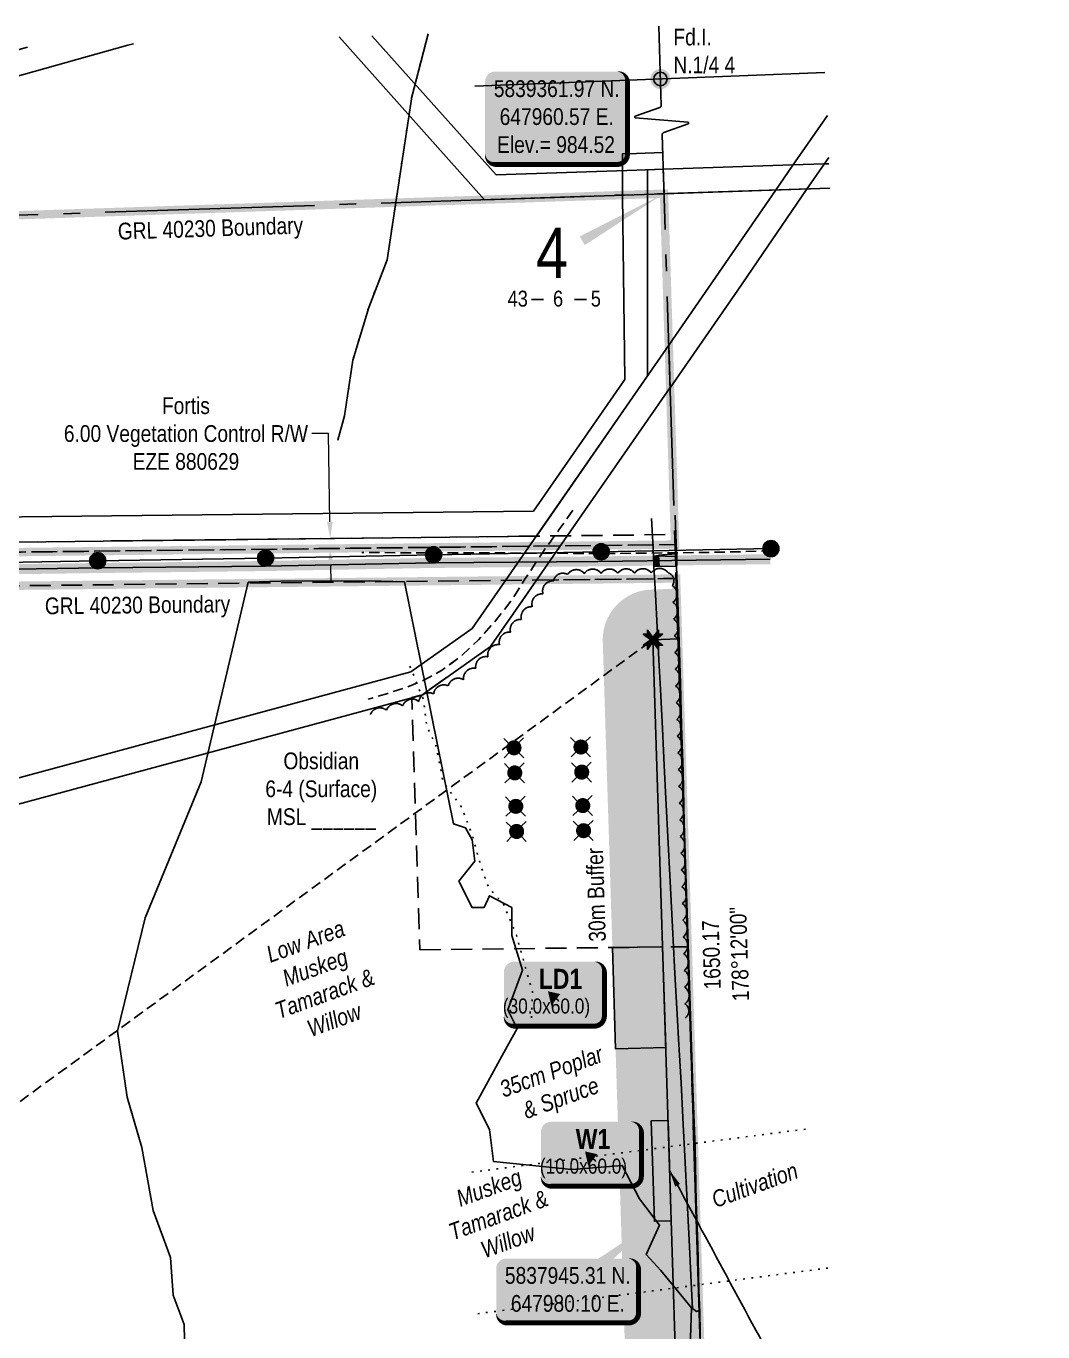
# Model space of a CAD drawing. Extents: x 646539 to 650487, y 5835910 to 5840542.
# Drawn here: x 647605 to 648212, y 5837879 to 5838659 of the extents above; entities that cross this region are included whole.
import ezdxf
from ezdxf.enums import TextEntityAlignment as Align

# ---------------------------------------------------------------- set-up
doc = ezdxf.new("R2010")
doc.units = 0
doc.header["$LTSCALE"] = 5
doc.header["$PDSIZE"] = 0.5
for name, pattern in [('0', [1, 1, 0]), ('CENTERLINEX3', [5, 2.5, -1, 0.5, -1]), ('foc-ACCESSROAD', [3.75, 2.5, -1.25]), ('foc-FLOWLINE', [3.75, 2.5, -1.25]), ('foc-QUARTERLINE', [33, 25, -3, 2, -3]), ('foc-TIELINE', [1.875, 1.25, -0.625]), ('foc-TOPO', [1, 0.2, -0.8]), ('foc-WHEELTRACKS', [2, 0.4, -1.6]), ('UG_PIPE', [1.875, 1.25, -0.625])]:
    doc.linetypes.add(name, pattern=pattern)
doc.layers.get('Defpoints').update_dxf_attribs({"color": 9})
for name, color, linetype in [('10', 1, 'Continuous'), ('9', 3, 'Continuous'), ('AS-FENCE', 48, 'foc-FENCE'), ('AS-PIPE-UG', 44, 'UG_PIPE'), ('AS-POWER', 104, 'foc-POWER'), ('AS-POWER-EXISTING-PP', 72, 'Continuous'), ('AS-ROADS', 254, 'Continuous'), ('C-AR', 13, 'foc-ACCESSROAD'), ('C-RW', 13, 'Continuous'), ('C-WS', 13, 'foc-ACCESSROAD'), ('C-WS-S', 8, 'Continuous'), ('DETAIL-T', 7, 'Continuous'), ('F-EZE', 190, 'foc-FLOWLINE'), ('F-RW', 190, 'Continuous'), ('L-BD', 7, 'Continuous'), ('L-MON', 1, 'Continuous'), ('L-QSEC', 8, 'foc-QUARTERLINE'), ('L-SEC', 7, 'Continuous'), ('L-SECLBL', 7, 'Continuous'), ('L-TIE', 7, 'foc-TIELINE'), ('P-BUFFER-H 30m', 51, 'Continuous'), ('P-BUFFER-T', 40, 'Continuous'), ('P-IOP1', 10, 'Continuous'), ('P-IOP1-H', 21, 'Continuous'), ('P-LTO', 14, 'Continuous'), ('P-PROPOSED', 10, 'Continuous'), ('P-PROPOSED-H', 21, 'Continuous'), ('P-TEMP-BLOCKS', 250, 'Continuous'), ('P-TEMP-H', 41, 'Continuous'), ('P-TEMP_LOG DECK', 46, 'Continuous'), ('P-TEMP_WORKSPACE', 46, 'Continuous'), ('T-BUSH', 110, '0'), ('T-BUSH-T', 110, 'Continuous'), ('T-CREEK', 160, 'Continuous'), ('T-GENERAL', 48, 'foc-TOPO'), ('T-SLOPE', 48, 'Continuous'), ('T-VEGETATION CHANGE', 104, 'foc-TOPO'), ('T-WATER-P3', 160, 'foc-WHEELTRACKS'), ('WETLAND', 143, 'Continuous')]:
    doc.layers.add(name, color=color, linetype=linetype)
for name, color, linetype, lineweight in [('AS-GENERAL', 48, 'Continuous', 18), ('C-AR-T', 13, 'Continuous', 9), ('C-WS-T', 13, 'Continuous', 9), ('F-EZE-T', 190, 'Continuous', 9), ('F-RW-T', 190, 'Continuous', 9), ('T-TEXT', 48, 'Continuous', 18), ('T-TIE-T', 201, 'Continuous', 18)]:
    doc.layers.add(name, color=color, linetype=linetype, lineweight=lineweight)
doc.layers.add('AS-TRAPPER BOUNDARY', color=7, linetype='CENTERLINEX3', true_color=0xb85c00, transparency=0.6)
doc.layers.add('AS-TRAPPER-T', color=7, linetype='Continuous', true_color=0xc26100)
doc.styles.add('80', font='ARIALN.TTF', dxfattribs={"height": 10})
doc.styles.add('80CG', font='ARIALN.TTF', dxfattribs={"height": 10})
doc.styles.add('80L', font='ARIALN.TTF', dxfattribs={"height": 10})
doc.styles.add('80LS', font='ARIALNI.TTF', dxfattribs={"height": 10})
doc.styles.add('BOLD', font='ARIALNB.TTF')
doc.styles.add('foc-LtypeFont', font='ARIALN.TTF', dxfattribs={"height": 7.349999999999999})
doc.styles.add('SIMPLEX', font='ARIALN.TTF')
doc.linetypes.add('foc-FENCE', pattern='A,10,-1,["X",foc-LtypeFont,S=0.2,R=0,X=-0.625,Y=-0.75],-1.239999999999999', length=12.24)
doc.linetypes.add('foc-POWER', pattern='A,6,-1,["P",foc-LtypeFont,S=0.2,R=0,X=-0.625,Y=-0.75],-1.239999999999999,4', length=12.24)
doc.linetypes.add('foc-TOPO-flowdirection-NOLINE', pattern='A,0,[">",foc-LtypeFont,S=0.3,R=0,X=0,Y=-0.945],-20,[">",foc-LtypeFont,S=0.3,R=0,X=0,Y=-0.945],0', length=20)
doc.dimstyles.new('Compass 5 000', dxfattribs={"dimscale": 5, "dimtxt": 9, "dimasz": 2, "dimexe": 0.2, "dimexo": 0.0625, "dimgap": 0.5, "dimtad": 0, "dimtih": 1, "dimtoh": 1, "dimzin": 0, "dimdsep": 46, "dimtxsty": '80CG', "dimcen": 0.1, "dimse1": 1, "dimse2": 1, "dimclrd": 256, "dimclrt": 256, "dimaunit": 1, "dimadec": 4, "dimazin": 0, "dimtfac": 0.06, "dimtofl": 0, "dimtmove": 0, "dimatfit": 1, "dimfxl": 0.2, "dimtolj": 1, "dimtzin": 0, "dimlwd": -1, "dimarcsym": 0})

# ---------------------------------------------------------------- blocks, each defined once
blk = doc.blocks.new('L-SECLBL')
at = {"layer": '9', "color": 7}
for p, q in [((-5.082139060913505, -27.83004804289613), (-12.28857354467345, -27.83004804289613)), ((20.70431141927111, -27.83004804289613), (13.49787693551116, -27.83004804289613))]:
    blk.add_line(p, q, dxfattribs=at)
at = {"layer": '10', "color": 2, "style": 'SIMPLEX'}
blk.add_attdef('SEC', text='', height=30, dxfattribs=at).set_placement((0, 0), align=Align.MIDDLE)
at = {"layer": '10', "color": 5, "style": '80L'}
blk.add_attdef('TWP', text='', height=9.5, dxfattribs=at).set_placement((-14.43410290347765, -27.36845155570791), align=Align.MIDDLE_RIGHT)
blk.add_attdef('RGE', text='', height=9.5, dxfattribs=at).set_placement((3.622123863462547, -27.36845155570791), align=Align.MIDDLE_CENTER)
blk.add_attdef('MER', text='', height=9.5, dxfattribs=at).set_placement((23.16775162027989, -27.36845155570791), align=Align.MIDDLE_LEFT)
blk = doc.blocks.new('linebrk')
blk.add_lwpolyline([(3.410605131648481e-13, 0.001747000339150873, -0.3461515954564218), (-0.0001911021230114329, 0.001504037296513161), (-0.003139695184387392, 0.0005543102232081765, 0.7725747715561697), (-0.003122968352244015, 0.0003615124041971285), (0.003122968352244015, -0.0003615124041971285, -0.7725747715561505), (0.00313969518435897, -0.0005543102232081765), (0.0001911021230114329, -0.001504037296513161, 0.3461515954564229), (-3.694822225952521e-13, -0.001747000339150873)], format="xyb")
blk = doc.blocks.new('*D40')
at = {"layer": 'C-AR-T', "transparency": 16777216}
for p, q in [((647502.6237254734, 5838354.05077428), (647502.4659890205, 5838364.049530163)), ((647503.2566402219, 5838313.930941814), (647503.6271724175, 5838290.443276772)), ((647503.6271724175, 5838290.443276772), (647513.6271724176, 5838290.443276772))]:
    blk.add_line(p, q, dxfattribs=at)
for points in [[(647504.2901847872, 5838354.077063689), (647500.9572661596, 5838354.024484871), (647502.7814619263, 5838344.052018397)], [(647504.9230995358, 5838313.957231223), (647501.5901809081, 5838313.904652405), (647503.0989037689, 5838323.929697697)]]:
    blk.add_solid(points, dxfattribs=at)
at = {"layer": 'Defpoints', "color": 0, "transparency": 16777216}
for p in [(647693.3751189918, 5838347.05874921), (647503.0989037689, 5838323.929697697), (647693.6925608346, 5838326.936428511)]:
    blk.add_point(p, dxfattribs=at)
at = {"layer": 'C-AR-T', "transparency": 16777216, "insert": (647541.3625066596, 5838290.443276773), "char_height": 10, "attachment_point": 5, "style": '80CG'}
blk.add_mtext('\\A1;Obsidian\\P20.12 A/R\\PLOC 777', dxfattribs=at)
blk = doc.blocks.new('*D46')
at = {"layer": 'Defpoints', "color": 0, "transparency": 16777216}
for p in [(647741.8274542869, 5838352.386067332), (647786.3717184125, 5838353.089213759), (647741.9222048869, 5838346.38362517)]:
    blk.add_point(p, dxfattribs=at)
at = {"layer": 'F-EZE-T', "transparency": 16777216}
for p, q in [((647785.383463072, 5838415.695102472), (647775.3834630719, 5838415.695102471)), ((647786.2138846593, 5838363.087968106), (647785.383463072, 5838415.695102472)), ((647786.6243027657, 5838337.088017249), (647786.7821365189, 5838327.089262902))]:
    blk.add_line(p, q, dxfattribs=at)
for points in [[(647787.8803437173, 5838363.114273732), (647784.5474256014, 5838363.06166248), (647786.3717184125, 5838353.089213759)], [(647788.2907618236, 5838337.114322875), (647784.9578437078, 5838337.061711623), (647786.4664690126, 5838347.086771597)]]:
    blk.add_solid(points, dxfattribs=at)
at = {"layer": 'F-EZE-T', "transparency": 16777216, "insert": (647700.2265735766, 5838415.695102471), "char_height": 10, "attachment_point": 5, "style": '80CG'}
blk.add_mtext('\\A1;Fortis\\P6.00 Vegetation Control R/W\\PEZE 880629', dxfattribs=at)
blk = doc.blocks.new('*D50')
at = {"layer": 'Defpoints', "color": 0, "transparency": 16777216}
for p in [(647834.1175153933, 5838369.83047723), (647570.591946664, 5838365.625569531), (647834.3566753207, 5838354.842096905)]:
    blk.add_point(p, dxfattribs=at)
at = {"layer": 'F-RW-T', "transparency": 16777216}
for p, q in [((647569.6105016721, 5838427.133661531), (647559.6105016721, 5838427.133661532)), ((647570.4324034165, 5838375.624296747), (647569.6105016721, 5838427.133661531)), ((647570.9906498389, 5838340.638461989), (647571.1501930866, 5838330.639734773))]:
    blk.add_line(p, q, dxfattribs=at)
for points in [[(647572.0988579525, 5838375.650887288), (647568.7659488805, 5838375.597706205), (647570.591946664, 5838365.625569531)], [(647572.657104375, 5838340.66505253), (647569.3241953029, 5838340.611871447), (647570.8311065913, 5838350.637189206)]]:
    blk.add_solid(points, dxfattribs=at)
at = {"layer": 'F-RW-T', "transparency": 16777216, "insert": (647520.5245535142, 5838427.133661532), "char_height": 10, "attachment_point": 5, "style": '80CG'}
blk.add_mtext('\\A1;Kiwetinohk\\P15.00 P/L R/W\\PPLA 210349', dxfattribs=at)
blk = doc.blocks.new('POWERPOLE')
h = blk.add_hatch(color=255)
edge = h.paths.add_edge_path()
edge.add_arc((0, 0), 0.9600000000000002, 0, 360)
at = {"linetype": 'Continuous'}
for p, q in [((0.678822509938982, -0.678822509938982), (-0.678822509938982, 0.678822509938982)), ((-0.678822509938982, -0.678822509938982), (0.678822509938982, 0.678822509938982))]:
    blk.add_line(p, q, dxfattribs=at)
blk.add_circle((0, 0), 0.9600000000000002, dxfattribs=at)
blk = doc.blocks.new('WC2')
at = {"layer": 'L-MON'}
h = blk.add_hatch(color=255, dxfattribs=at)
h.dxf.hatch_style = 1
edge = h.paths.add_edge_path()
edge.add_arc((6.938893903907228e-17, -3.469446951953614e-14), 0.8999999999999999, 0, 360)
at = {"layer": 'L-MON', "color": 14, "flags": 128}
for points in [[(-0.6221317521915455, 0.5029434191984639), (-1.231742929986922, 1.12040031384455)], [(0.5200624085104745, 0.6078939802747209), (1.126191209577769, 1.206321004927269)], [(-1.178786742863963, -1.184577638598092), (-0.55880982246875, -0.572478455762733)], [(1.15915571353878, -1.184577638598092), (0.5567817565693918, -0.5744511080601574)]]:
    blk.add_lwpolyline(points, dxfattribs=at)
at = {"layer": 'L-MON', "color": 14}
for radius in [0.8, 0.3730220647719884]:
    blk.add_circle((6.938893903907228e-17, -3.469446951953614e-14), radius, dxfattribs=at)
blk = doc.blocks.new('*U60')
at = {"true_color": 0xff8aff}
h = blk.add_hatch(color=211, dxfattribs=at)
edge = h.paths.add_edge_path()
edge.add_line((-23.99999999999998, -20), (23.99999999999998, -20))
edge.add_arc((23.99999999999998, -14), 6, 270, 360)
edge.add_line((29.99999999999998, -14), (29.99999999999998, 12.5))
edge.add_arc((23.99999999999998, 12.5), 6, 0, 90)
edge.add_line((23.99999999999998, 18.5), (-23.99999999999998, 18.5))
edge.add_arc((-23.99999999999998, 12.5), 6, 90, 180)
edge.add_line((-29.99999999999998, 12.5), (-29.99999999999998, -14))
edge.add_arc((-23.99999999999998, -14), 6, 180, 270)
at = {"color": 250, "flags": 128}
blk.add_lwpolyline([(-23.99999999999998, -20, 3, 3, 0), (23.99999999999998, -20, 3, 3, 0.414213562373095), (29.99999999999998, -14, 3, 3, 0), (29.99999999999998, 12.5, 3, 0, 0.414213562373095), (23.99999999999998, 18.5, 0, 0, 0), (-23.99999999999998, 18.5, 0, 0, 0.414213562373095), (-29.99999999999998, 12.5, 0, 0, 0), (-29.99999999999998, -14, 0, 3, 0.414213562373095)], format="xyseb", close=True, dxfattribs=at)
at = {"flags": 128}
blk.add_lwpolyline([(-1.740004640880779, -7.703126702340597, 0, 7.499999999999999, 0), (-3.398394867633905e-15, 0, 0, 0, 0)], format="xyseb", dxfattribs=at)
at = {"color": 250}
for tag, p, height, style in [('TEMP_AREA_W1_001', (-9.212824010914055, 2.244292974654144), 12, 'BOLD'), ('ENTER_TEXT_001', (-30.65893587994544, -12.47010782646594), 9, '80')]:
    blk.add_attdef(tag, p, '', height=height, dxfattribs=dict(at, style=style))
blk = doc.blocks.new('fdia')
at = {"color": 255, "const_width": 1}
blk.add_lwpolyline([(-0.5, 0, 1), (0.5, 0, 1)], format="xyb", close=True, dxfattribs=at)
blk = doc.blocks.new('Fdiaa')
blk.add_blockref('fdia', (0, 0))
blk = doc.blocks.new('fdib')
at = {"color": 1, "const_width": 1.6}
blk.add_lwpolyline([(-0.3999999999996362, 0, 0.9999999999999998), (0.3999999999996362, 0, 1)], format="xyb", close=True, dxfattribs=at)
at = {"color": 1}
blk.add_circle((0, 0), 0.8, dxfattribs=at)
blk = doc.blocks.new('Fdibb')
blk.add_blockref('fdib', (0, 0))
blk = doc.blocks.new('fdicc')
for name in ['Fdibb', 'Fdiaa']:
    blk.add_blockref(name, (0, 0))
blk = doc.blocks.new('FDI')
blk.add_blockref('fdicc', (0, 0))
blk = doc.blocks.new('*U67')
h = blk.add_hatch(color=254)
edge = h.paths.add_edge_path()
edge.add_line((-36.49999999999998, -28.5), (36.49999999999998, -28.5))
edge.add_arc((36.49999999999999, -22.49999999999999), 6.000000000000007, 269.9999999999999, 359.9999999999999)
edge.add_line((42.49999999999999, -22.5), (42.49999999999999, 21))
edge.add_arc((36.49999999999999, 20.99999999999999), 6.000000000000007, 6.785183320455494e-14, 90.00000000000007)
edge.add_line((36.49999999999998, 27), (-36.49999999999998, 27))
edge.add_arc((-36.49999999999999, 20.99999999999999), 6.000000000000007, 89.99999999999993, 179.9999999999999)
edge.add_line((-42.49999999999999, 21), (-42.49999999999999, -22.5))
edge.add_arc((-36.49999999999999, -22.49999999999999), 6.000000000000007, 180, 270.0000000000001)
at = {"color": 1, "flags": 128}
blk.add_lwpolyline([(-36.49999999999998, -28.5, 3, 3, 0), (36.49999999999998, -28.5, 3, 3, 0.4142135623730951), (42.49999999999999, -22.5, 3, 3, 0), (42.49999999999999, 21, 3, 0, 0.4142135623730951), (36.49999999999998, 27, 0, 0, 0), (-36.49999999999998, 27, 0, 0, 0.4142135623730951), (-42.49999999999999, 21, 0, 0, 0), (-42.49999999999999, -22.5, 0, 3, 0.4142135623730951)], format="xyseb", close=True, dxfattribs=at)
blk.add_lwpolyline([(-2.688636041192979, -15.28227314747001, 0, 9.999999999999998, 0), (0, 0, 4.999999999999999, 4.999999999999999, 0)], format="xyseb", dxfattribs=at)
at = {"color": 1, "style": '80'}
blk.add_attdef('ENTER_TEXT_001', (-35.98567530695772, -4.996589358799454), '', height=10, dxfattribs=at)
blk = doc.blocks.new('TEMP')
h = blk.add_hatch(color=255)
h.dxf.hatch_style = 1
h.paths.add_polyline_path([(-5.274161e-10, 0.2514284397220763), (-0.6656854269836912, 1.152061669657268), (-0.6656854269836914, 0.6656854303339061), (-1.152061663105632, 0.6656854303339061), (-0.2514284404497629, 5.273253e-10), (-1.152061661774314, -0.665685419564579), (-0.6656854224511335, -0.6656854195645793), (-0.6656854224511335, -1.152061655686338), (-5.273251e-10, -0.2514284436956587), (0.6656854183820542, -1.152061663420681), (0.6656854183820542, -0.6656854208922597), (1.152061656810019, -0.6656854053035205), (0.2514284429676993, 5.273253e-10), (1.152061671303363, 0.6656854258011663), (0.6656854287749412, 0.6656854258011663), (0.6656854131859291, 1.15206166422904)])
h.paths.add_polyline_path([(0.5656854229146121, 0.8485281473411305), (0.5656854319800914, 0.5656854258011663), (0.8485281444547581, 0.5656854258011663), (0.0831890339399251, 0), (0.8485281399220186, -0.5656854150320215), (0.5656854183820542, -0.5656854240973189), (0.5656854183820542, -0.8485281365719859), (0, -0.08318903609469999), (-0.5656854224511337, -0.8485281320390644), (-0.5656854224511337, -0.5656854195645792), (-0.8485281349258001, -0.5656854195645794), (-0.0831890328488955, 0), (-0.8485281394583584, 0.5656854303339058), (-0.5656854269836913, 0.5656854303339061), (-0.5656854269836913, 0.8485281428085727), (0, 0.0831890306941206)], flags=16)
h = blk.add_hatch(color=1)
h.dxf.hatch_style = 1
h.paths.add_polyline_path([(0, 0.0831890306941205), (-0.5656854269836911, 0.8485281428085727), (-0.5656854269836912, 0.5656854303339061), (-0.8485281394583578, 0.5656854303339061), (-0.0831890328488953, -1e-16), (-0.8485281349258001, -0.5656854195645793), (-0.5656854224511337, -0.5656854195645793), (-0.5656854224511337, -0.848528132039064), (0, -0.08318903609469999), (0.5656854183820542, -0.8485281365719856), (0.5656854183820542, -0.5656854240973191), (0.8485281399220184, -0.5656854150320213), (0.0831890339399251, -1e-16), (0.8485281444547581, 0.5656854258011663), (0.5656854319800914, 0.5656854258011663), (0.5656854229146121, 0.8485281473411308)])
at = {"color": 1}
for p, q in [((-0.0831890328488953, 0), (0.0831890339399252, 0)), ((0, 0.0831890306941205), (0, -0.08318903609469999))]:
    blk.add_line(p, q, dxfattribs=at)
at = {"color": 255, "flags": 128}
blk.add_lwpolyline([(-0.251428440449763, 5.27325e-10), (-1.152061663105632, 0.6656854303339061), (-0.6656854269836914, 0.6656854303339061), (-0.6656854269836914, 1.152061669657268), (-5.274159999999999e-10, 0.2514284397220763), (0.6656854131859291, 1.15206166422904), (0.6656854287749412, 0.6656854258011663), (1.152061671303363, 0.6656854258011663), (0.2514284429676991, 5.27325e-10), (1.152061656810019, -0.6656854053035204), (0.6656854183820542, -0.6656854208922596), (0.6656854183820542, -1.152061663420681), (-5.27325e-10, -0.2514284436956586), (-0.6656854224511335, -1.152061655686338), (-0.6656854224511335, -0.6656854195645793), (-1.152061661774314, -0.6656854195645793)], close=True, dxfattribs=at)
at = {"color": 1, "flags": 128}
blk.add_lwpolyline([(-0.0831890328488953, 0), (-0.8485281394583578, 0.5656854303339061), (-0.5656854269836913, 0.5656854303339061), (-0.5656854269836913, 0.8485281428085727), (0, 0.0831890306941205), (0.5656854229146121, 0.8485281473411305), (0.5656854319800914, 0.5656854258011663), (0.8485281444547581, 0.5656854258011663), (0.0831890339399252, 0), (0.8485281399220184, -0.5656854150320214), (0.5656854183820542, -0.5656854240973189), (0.5656854183820542, -0.8485281365719856), (0, -0.08318903609469999), (-0.5656854224511335, -0.848528132039064), (-0.5656854224511335, -0.5656854195645792), (-0.8485281349258001, -0.5656854195645792)], close=True, dxfattribs=at)
blk = doc.blocks.new('*U81')
h = blk.add_hatch(color=254)
edge = h.paths.add_edge_path()
edge.add_line((-36.49999999999998, -20), (36.49999999999998, -20))
edge.add_arc((36.49999999999999, -13.99999999999999), 6.000000000000007, 269.9999999999999, 359.9999999999999)
edge.add_line((42.49999999999999, -14), (42.49999999999999, 12.5))
edge.add_arc((36.49999999999999, 12.49999999999999), 6.000000000000007, 6.785183320455494e-14, 90.00000000000007)
edge.add_line((36.49999999999998, 18.5), (-36.49999999999998, 18.5))
edge.add_arc((-36.49999999999999, 12.49999999999999), 6.000000000000007, 89.99999999999993, 179.9999999999999)
edge.add_line((-42.49999999999999, 12.5), (-42.49999999999999, -14))
edge.add_arc((-36.49999999999999, -13.99999999999999), 6.000000000000007, 180, 270.0000000000001)
at = {"color": 1, "flags": 128}
blk.add_lwpolyline([(52.02623122204147, 40.75784607477344, 0, 9.999999999999998, 0), (0, 0, 4.999999999999999, 4.999999999999999, 0)], format="xyseb", dxfattribs=at)
blk.add_lwpolyline([(-36.49999999999998, -20, 3, 3, 0), (36.49999999999998, -20, 3, 3, 0.4142135623730951), (42.49999999999999, -14, 3, 3, 0), (42.49999999999999, 12.5, 3, 0, 0.4142135623730951), (36.49999999999998, 18.5, 0, 0, 0), (-36.49999999999998, 18.5, 0, 0, 0.4142135623730951), (-42.49999999999999, 12.5, 0, 0, 0), (-42.49999999999999, -14, 0, 3, 0.4142135623730951)], format="xyseb", close=True, dxfattribs=at)
at = {"color": 1, "style": '80'}
blk.add_attdef('ENTER_TEXT_001', (-35.98567530695772, -4.996589358799454), '', height=10, dxfattribs=at)

msp = doc.modelspace()

# ---------------------------------------------------------------- hatches: boundary and pattern name
at = {"layer": 'AS-GENERAL'}
h = msp.add_hatch(color=256, dxfattribs=at)
h.dxf.hatch_style = 1
h.paths.add_polyline_path([(647979.728, 5838336.555000043), (647979.4629999994, 5838342.819), (647982.454, 5838343.144), (647982.9249999995, 5838336.346999995)])
at = {"layer": 'P-BUFFER-H 30m'}
h = msp.add_hatch(color=256, dxfattribs=at)
h.dxf.hatch_style = 1
h.paths.add_polyline_path([(647979.1813263355, 5838292.61692645), (647994.159734776, 5838293.087705343), (647993.2178338196, 5838323.064244145), (647978.2391489558, 5838322.593456551, 0.4142135623743152), (647949.2047962345, 5838291.674749069), (647967.4344391283, 5837711.676280046, 0.08455039945871483), (647969.4364436133, 5837701.806150924, 0.08672777184125223), (647967.8913476551, 5837691.595743593), (647971.22846669, 5837545.490103071, 0.1806815278016447), (647979.0208647811, 5837525.999844728), (647999.9155971411, 5837503.017182249), (648004.4988500194, 5837330.630111968, 0.03759970846542135), (648004.9563478911, 5837326.149112432), (648078.0264058147, 5836917.428905684, 0.0936639181985684), (648081.9887415712, 5836907.018784568), (648122.234290669, 5836841.446477498), (648125.1239015821, 5836740.62586571), (648107.5029930735, 5836687.460931317, 0.0873958333035842), (648105.9923884198, 5836677.166174138), (648107.1932129383, 5836635.268539379, 0.4141138828344514), (648138.0212584669, 5836606.148452455), (648182.9505678501, 5836607.420863922, 0.4142135624248742), (648212.0808578605, 5836638.249200162), (648211.6563463054, 5836653.238856706, 0.3762990213265073), (648184.7561285445, 5836682.222688419), (648198.7878652827, 5836724.558551108, 0.08739583332104377), (648200.2984699352, 5836734.853308271), (648196.837730555, 5836855.601004896, 0.1312004961198263), (648192.419613163, 5836870.429996863), (648150.4283195508, 5836938.846655617), (648079.3566724523, 5837336.159330949), (648076.8541555234, 5837430.284960294), (648170.3987014159, 5837432.852000759, 0.4142135623835159), (648199.556038613, 5837463.654757096), (648199.1446838257, 5837478.644780478, 0.4142135623612149), (648168.3419274895, 5837507.802117673), (648074.8614109855, 5837505.236834297), (648074.4233493314, 5837521.713377729, 0.1797150719087653), (648066.6337255898, 5837541.091375604), (648045.8035095601, 5837564.003074854), (648042.8473550081, 5837693.429340377, 0.08679475215225287), (648040.834816203, 5837703.565993835, 0.08908655713234324), (648042.3749758154, 5837714.056687045), (648012.3989331751, 5837713.099126155), (647997.4109692293, 5837712.61845741)])
h.paths.add_polyline_path([(647997.8748624414, 5837692.280503539), (648012.8638419824, 5837692.744503352), (648016.0758229974, 5837552.117651659), (648044.4426106707, 5837520.916280219), (648045.678451094, 5837474.433374825), (648169.1646370619, 5837477.822070907), (648169.5759918451, 5837462.832047541), (648046.0770000032, 5837459.443000041), (648049.436, 5837333.103), (648121.9033765389, 5836927.987761765), (648166.8587081305, 5836854.741778705), (648170.3194475117, 5836733.994082063), (648151.0365928198, 5836675.814805815), (648151.7322796668, 5836651.541789246), (648181.6770331899, 5836652.389833596), (648182.1015447449, 5836637.400177037), (648137.1722353618, 5836636.127765571), (648135.9714108433, 5836678.02540033), (648155.2542655352, 5836736.20467663), (648151.9839023085, 5836850.310011636), (648107.5496466041, 5836922.707002727), (648034.4795886802, 5837331.427209478), (648029.6002728269, 5837514.949914201), (648001.2119797159, 5837546.174940111)], flags=16)
at = {"layer": 'P-IOP1-H'}
h = msp.add_hatch(color=256, dxfattribs=at)
h.dxf.hatch_style = 1
h.paths.add_polyline_path([(647979.1813263355, 5838292.61692645), (647994.1695913885, 5838293.088015141), (648012.3989331751, 5837713.099126155), (647997.4109692293, 5837712.61845741)])
at = {"layer": 'P-PROPOSED-H'}
h = msp.add_hatch(color=256, dxfattribs=at)
h.dxf.hatch_style = 1
h.paths.add_polyline_path([(647979.1813263355, 5838292.61692645), (647994.1695913885, 5838293.088015141), (648012.3989331751, 5837713.099126155), (647997.4109692293, 5837712.61845741)])
at = {"layer": 'P-TEMP-H'}
h = msp.add_hatch(color=256, dxfattribs=at)
h.dxf.hatch_style = 1
h.paths.add_polyline_path([(647986.8326556508, 5838049.180490802), (647984.9483008872, 5838109.133551042), (647954.9528527866, 5838108.793273157), (647956.8561255498, 5838048.238313458)])
h = msp.add_hatch(color=256, dxfattribs=at)
h.dxf.hatch_style = 1
h.paths.add_polyline_path([(647990.0876520682, 5837945.618783667), (647980.0954753679, 5837945.304724539), (647978.2111206045, 5838005.257784741), (647988.2032973048, 5838005.571843889)])
h.paths.add_polyline_path([(647995.5266144659, 5837772.571517613), (647985.5344377656, 5837772.257458485), (647987.418993265, 5837712.298011619), (647997.4109692293, 5837712.61845741)])

# ---------------------------------------------------------------- linework, layer by layer
at = {"layer": 'AS-FENCE', "flags": 128}
for points in [[(647978.2760000001, 5838364.993000047), (647978.833, 5838354.48), (647979.4589999994, 5838342.821000043)], [(647978.279, 5838364.992), (647978.837, 5838354.479), (647979.463, 5838342.82)], [(648001.7690000007, 5838061.765000047), (648000.6230000054, 5838098.210999995), (647999.6089999995, 5838129.542000006), (647998.6990000054, 5838158.608), (647997.8159999994, 5838183.211999996), (647997.16, 5838213.647000001), (647996.276, 5838241.289), (647995.5529999994, 5838266.464000001), (647994.3270000054, 5838309.657000005), (647993.3080000001, 5838336.392000043), (647993.3620000053, 5838337.244000006), (647993.3650000035, 5838337.250999996), (647993.381, 5838342.308), (647993.3850000054, 5838342.310000042), (647992.961000006, 5838349.909), (647992.395, 5838367.107)], [(648001.773, 5838061.764), (648000.627, 5838098.21), (647999.613, 5838129.54), (647998.703, 5838158.607), (647997.8200000051, 5838183.21), (647997.163, 5838213.646000041), (647996.28, 5838241.288), (647995.556, 5838266.463000041), (647994.331, 5838309.656), (647993.312, 5838336.391), (647993.3650000035, 5838337.243000041), (647993.389, 5838342.309), (647992.965, 5838349.908), (647992.399, 5838367.106)], [(647982.4509999994, 5838343.159000001), (647992.9969999994, 5838343.933999996)], [(647982.455, 5838343.157), (647993.001, 5838343.933)], [(647993.368, 5838337.250000041), (647993.3850000051, 5838342.307000041), (647979.466, 5838342.818), (647979.731, 5838336.554), (647982.9370000052, 5838336.346)], [(647979.704, 5838336.528000041), (647980.685, 5838319.617000041), (647981.734, 5838300.116), (647982.7220000051, 5838280.743), (647983.66, 5838262.961), (647984.814, 5838239.537000041), (647985.941, 5838217.487), (647986.903, 5838197.720000033), (647988.243, 5838171.064), (647989.489, 5838148.224), (647990.693, 5838124.957), (647992.236, 5838093.285000041), (647993.855, 5838065.344000041), (647994.4100000052, 5838054.171000041), (647996.016, 5838028.076000041), (647997.289, 5838003.188), (647998.285, 5837984.175), (647999.5980000051, 5837957.041000041), (648000.73, 5837934.176), (648002.046, 5837908.948), (648002.818, 5837893.228000041), (648005.165, 5837891.477), (648007.0110000052, 5837892)], [(647993.0199999994, 5838336.485), (647982.933, 5838336.346999995)], [(647993.0240000051, 5838336.484000041), (647982.9370000052, 5838336.346)], [(648012.253, 5837719.544), (648012.67, 5837713.975000041), (648012.093, 5837731.136), (648011.314, 5837753.442), (648009.801, 5837789.058), (648009.268, 5837814.074), (648008.017, 5837845.268), (648007.15, 5837890.735000041), (648006.5760000038, 5837904.165), (648005.905, 5837931.263), (648004.96, 5837956.837), (648004.37, 5837989.064), (648002.967, 5838024.396), (648001.7600000051, 5838061.757)]]:
    msp.add_lwpolyline(points, dxfattribs=at)
at = {"layer": 'AS-GENERAL', "flags": 128}
msp.add_lwpolyline([(647979.728, 5838336.555000043), (647979.4629999994, 5838342.819), (647982.454, 5838343.144), (647982.9249999995, 5838336.346999995)], close=True, dxfattribs=at)
at = {"layer": 'AS-GENERAL', "const_width": 0.9997110999999755, "flags": 128}
msp.add_lwpolyline([(647993.3650000035, 5838337.250999996), (647993.381, 5838342.308)], dxfattribs=at)
at = {"layer": 'AS-PIPE-UG', "flags": 128}
for points in [[(647931.2539999994, 5838369.931999995), (647923.031, 5838358.185), (647913.527, 5838345.168999995), (647902.7139999995, 5838328.734000006), (647894.7690000059, 5838316.225000042), (647885.1639999994, 5838303.932000048), (647875.071, 5838292.631), (647864.781, 5838282.935999995), (647852.8299999994, 5838274.286999995), (647845.6749999995, 5838270.175000047), (647839.7350000007, 5838267.318000043), (647831.779, 5838264.144000043), (647820.745, 5838260.596999995), (647808.9859999995, 5838257.066999995)], [(647931.258, 5838369.931000041), (647923.0350000052, 5838358.184), (647913.53, 5838345.168), (647902.718, 5838328.733000041), (647894.773, 5838316.224), (647885.168, 5838303.93), (647875.075, 5838292.630000041), (647864.7850000052, 5838282.934), (647852.833, 5838274.286), (647845.679, 5838270.174), (647839.739, 5838267.317), (647831.783, 5838264.143), (647820.749, 5838260.596000041), (647808.99, 5838257.065)], [(648050.2890000059, 5838345.651000047), (648011.972, 5838344.73), (647977.557000006, 5838344.369999995), (647947.293, 5838344.083), (647887.5189999994, 5838344.444), (647846.1370000053, 5838344.555999995), (647805.2809999994, 5838344.664999995)], [(648050.293, 5838345.649), (648011.9760000051, 5838344.729), (647977.56, 5838344.369), (647947.296, 5838344.082), (647887.523, 5838344.443), (647846.141, 5838344.555), (647805.2840000051, 5838344.664)]]:
    msp.add_lwpolyline(points, dxfattribs=at)
at = {"layer": 'AS-POWER', "flags": 128}
msp.add_lwpolyline([(647159.029, 5838331.462999996), (647171.1530000054, 5838331.708), (647250.2990000059, 5838332.134), (647355.711, 5838345.789999995), (647364.3360000054, 5838328.461000048), (647447.0969999994, 5838336.373999995), (647446.7809999994, 5838328.005999995), (647547.108, 5838337.979000008), (647647.5370000001, 5838339.815000006), (647747.7979999994, 5838341.358999996), (647848.14, 5838343.338), (647948.2639999994, 5838345.171000048), (648049.6250000007, 5838347.007000006)], dxfattribs=at)
at = {"layer": 'AS-ROADS', "const_width": 5.998266599999881, "flags": 128}
msp.add_lwpolyline([(648049.2349999994, 5838340.732), (647946.186, 5838339.409000043), (647847.4860000007, 5838338.490999996), (647747.448, 5838336.636), (647648.853, 5838335.462000043), (647547.287, 5838334.039999995), (647447.1949999995, 5838332.027000001), (647298.607, 5838324.299000042), (647251.0539999994, 5838323.203000047), (647148.6419999994, 5838323.301)], dxfattribs=at)
at = {"layer": 'AS-ROADS', "flags": 128}
msp.add_lwpolyline([(648049.239, 5838340.731), (647946.189, 5838339.407), (647847.489, 5838338.49), (647747.452, 5838336.635), (647648.857, 5838335.461), (647547.29, 5838334.039000032), (647447.199, 5838332.026000041), (647298.611, 5838324.298), (647251.058, 5838323.202), (647148.6450000051, 5838323.3)], dxfattribs=at)
at = {"layer": 'AS-TRAPPER BOUNDARY', "color": 52, "true_color": 0xbadd22, "const_width": 4.998555499999804, "flags": 128}
for points in [[(647989.450062043, 5838442.975744511), (647992.3890933943, 5838349.43938435), (647426.7956815417, 5838342.990694856), (647426.7339887955, 5838348.981539692), (647426.3980288133, 5838381.605863426), (647363.8620946251, 5838380.896546844), (647348.622810615, 5838380.715257773), (647297.9633302826, 5838380.131563711), (647298.40348754, 5838341.526813953), (647159.4567058027, 5838339.942593467), (647159.4567058308, 5838339.942593467), (647157.2779949075, 5838531.408107926), (647985.8043862993, 5838559.001468451), (647989.450062043, 5838442.975744511)], [(647299.3421874531, 5838260.747923302), (647427.6289999994, 5838262.068999995), (647427.0016561699, 5838322.988958606), (647993.0257290426, 5838329.178089191), (648012.3839999994, 5837713.090000028), (647166.8971778145, 5837686.072554767), (647159.6855729696, 5838319.829708315), (647298.6410301285, 5838321.414027646), (647298.7818271561, 5838309.065182005), (647299.3421874531, 5838260.747923302)]]:
    msp.add_lwpolyline(points, close=True, dxfattribs=at)
at = {"layer": 'C-AR', "flags": 128}
msp.add_lwpolyline([(647992.3890933943, 5838349.43938435), (647993.0257290426, 5838329.178089191), (647427.0016561699, 5838322.988958606), (647426.7956815417, 5838342.990694856), (647992.3890933943, 5838349.43938435)], close=True, dxfattribs=at)
at = {"layer": 'C-RW'}
for points in [[(647668.8590605456, 5838648.574673756), (647665.5083111522, 5838647.636873372), (647529.3736196671, 5838609.537083235), (647360.2398397381, 5838606.933455078), (647344.9295344466, 5838606.698252631), (647287.0496363887, 5838605.807770937), (647217.3595034973, 5838533.40907101), (647167.3608749992, 5838531.743909599), (647162.4548717702, 5838531.580519368), (647162.2900797093, 5838546.062475823), (647167.1822772232, 5838546.237364841), (647210.2259229248, 5838547.772647541), (647280.5801590031, 5838620.715157798), (647344.684943309, 5838621.702088181), (647359.9131787107, 5838621.936109069), (647527.1996778706, 5838624.511095587), (647605.6129061056, 5838646.456343009)], [(647811.287055588, 5838653.345076062), (647885.5926548006, 5838570.349634103), (647969.6461288729, 5838573.112383704), (647985.3447976317, 5838573.628141695), (647985.8043862993, 5838559.001468451), (647878.6212225815, 5838555.43182509), (647791.6974444469, 5838652.688952762)], [(648084.2968342459, 5838576.881418338), (648081.4466055405, 5838576.785610169), (648062.7726814715, 5838576.17129766), (647985.3447644941, 5838573.628140538), (647985.8043862993, 5838559.001468451), (648084.7519817555, 5838562.296833135)]]:
    msp.add_lwpolyline(points, dxfattribs=at)
at = {"layer": 'C-WS', "flags": 128}
msp.add_lwpolyline([(647839.9596578563, 5838107.460572792), (647999.934366652, 5838109.306730062), (647993.0257290426, 5838329.178089191), (647909.6463594618, 5838328.21586566), (647882.1250000062, 5838288.535999996), (647841.0520000004, 5838259.598000043), (647835.2287346284, 5838258.024921082)], close=True, dxfattribs=at)
at = {"layer": 'F-EZE', "flags": 128}
msp.add_lwpolyline([(647992.2006754832, 5838355.435892569), (647992.3890933943, 5838349.43938435), (647426.7956815417, 5838342.990694856), (647426.7339887955, 5838348.981539692), (647992.2006754832, 5838355.435892569)], close=True, dxfattribs=at)
at = {"layer": 'F-RW'}
for points in [[(648084.1802967225, 5838580.615705097), (648081.4517398309, 5838576.685749445), (648070.9653880387, 5838561.581687862), (648029.9365047085, 5838501.441698015), (647989.4466673904, 5838443.083781518), (647988.6477734831, 5838468.509038613), (648052.286332716, 5838560.964359549), (648062.7776851248, 5838576.075420714), (648083.3952480161, 5838605.771526756)], [(647475.9867435021, 5838364.546850991), (647907.7787939346, 5838369.469986249), (647962.3300000088, 5838448.11), (647961.000655078, 5838557.638844036), (647961.0080032228, 5838572.833442674), (647961.0114818893, 5838582.82902371), (647969.3477129012, 5838583.103193826), (647985.030880705, 5838583.618728074), (647985.3447644941, 5838573.628140538), (647975.9988595978, 5838573.321276942), (647975.992014032, 5838558.139701888), (647975.8976660925, 5838450.128818465), (647975.8976660925, 5838450.128818465), (647909.5568347393, 5838354.493617676), (647461.1675178212, 5838349.381246421)]]:
    msp.add_lwpolyline(points, dxfattribs=at)
msp.add_lwpolyline([(647274.0775832381, 5838106.532855912), (647208.9408083323, 5838088.74366698), (647172.703379889, 5838088.33032986), (647167.4982368898, 5838088.36867033), (647167.3287684647, 5838103.261586491), (647172.5362788902, 5838103.329272256), (647206.8409515364, 5838103.707201606), (647270.1637258038, 5838121.005559232), (647408.0276896891, 5838158.222303725), (647834.5280931605, 5838273.402239176), (647871.2618146252, 5838299.288522051), (647988.6477734831, 5838468.509038613), (647989.4410486559, 5838443.262600632), (647882.1250000059, 5838288.535999996), (647841.0520000001, 5838259.598000043), (647412.0139999994, 5838143.698999995), (647274.0775832381, 5838106.532855912)], close=True, dxfattribs=at)
at = {"layer": 'L-QSEC'}
for p, q in [((647984.1485140292, 5838611.700554453), (647982.6596366504, 5838659.084931879)), ((648012.3839999994, 5837713.090000028), (647984.6970144503, 5838594.244213309)), ((647157.2779949075, 5838531.408107926), (648084.7514720341, 5838562.296816157))]:
    msp.add_line(p, q, dxfattribs=at)
at = {"layer": 'L-SEC', "flags": 128}
msp.add_lwpolyline([(647872.7265911693, 5838623.294890495), (648081.7954050488, 5838631.466052928)], dxfattribs=at)
at = {"layer": 'L-SECLBL', "flags": 128}
msp.add_lwpolyline([(647986.0214467244, 5838559.194656165, 0, 5.998266599999792, 0), (647936.978568719, 5838530.891661948, 0, 0, 0)], format="xyseb", dxfattribs=at)
at = {"layer": 'L-TIE', "flags": 128}
msp.add_lwpolyline([(647146.789, 5837685.43), (647979.1813263355, 5838292.61692645)], dxfattribs=at)
at = {"layer": 'P-IOP1', "flags": 128}
msp.add_lwpolyline([(647979.1813263355, 5838292.61692645), (647994.1695913885, 5838293.088015141), (648012.3989331751, 5837713.099126155), (647997.4109692293, 5837712.61845741)], close=True, dxfattribs=at)
at = {"layer": 'P-LTO', "flags": 128}
msp.add_lwpolyline([(647979.1813263355, 5838292.61692645), (647994.1695913885, 5838293.088015141), (648012.3989331751, 5837713.099126155), (647997.4109692293, 5837712.61845741)], close=True, dxfattribs=at)
at = {"layer": 'P-PROPOSED', "flags": 128}
msp.add_lwpolyline([(647979.1813263355, 5838292.61692645), (647994.1695913885, 5838293.088015141), (648012.3989331751, 5837713.099126155), (647997.4109692293, 5837712.61845741)], close=True, dxfattribs=at)
at = {"layer": 'P-TEMP_LOG DECK', "flags": 128}
msp.add_lwpolyline([(647986.8326556508, 5838049.180490802), (647984.9483008872, 5838109.133551042), (647954.9528527866, 5838108.793273157), (647956.8561255498, 5838048.238313458)], close=True, dxfattribs=at)
at = {"layer": 'P-TEMP_WORKSPACE', "flags": 128}
msp.add_lwpolyline([(647990.0876520682, 5837945.618783667), (647980.0954753679, 5837945.304724539), (647978.2111206045, 5838005.257784741), (647988.2032973048, 5838005.571843889)], close=True, dxfattribs=at)
at = {"layer": 'T-BUSH', "flags": 128}
msp.add_lwpolyline([(647810.3956140934, 5838247.876498751, -0.52056705), (647820.0372849082, 5838250.518545775, -0.52056705), (647829.6835160012, 5838253.14383019, -0.52056705), (647839.3348213646, 5838255.750462693, -0.52056705), (647848.2073678159, 5838260.24746785, -0.52056705), (647856.9458923067, 5838265.061242772, -0.52056705), (647866.1075211132, 5838268.668199614, -0.52056705), (647873.3556474114, 5838275.553466067, -0.52056705), (647880.6037737128, 5838282.438732426, -0.52056705), (647887.5310605104, 5838289.631236995, -0.52056705), (647894.0886748785, 5838297.177091579, -0.52056705), (647900.6462892464, 5838304.722946212, -0.52056705), (647907.0987928433, 5838312.358115925, -0.52056705), (647913.4868513716, 5838320.048040326, -0.52056705), (647919.8749099056, 5838327.737964631, -0.52056705), (647928.2007683483, 5838331.588033673, -0.52056705), (647938.1815766277, 5838332.158730135, -0.52056705), (647948.1778121929, 5838332.232457301, -0.52056705), (647958.1748007967, 5838332.281926302, -0.52056705), (647968.1714659563, 5838332.365404982, -0.52056705), (647978.1675855923, 5838332.506190573, -0.52056705), (647988.1637052282, 5838332.646976118, -0.52056705), (647990.7510933421, 5838324.964015673, -0.52056705), (647991.1548085592, 5838314.975059602, -0.52056705), (647991.558523765, 5838304.986103583, -0.52056705), (647991.962238976, 5838294.997147608, -0.52056705), (647992.2270131717, 5838285.003566083, -0.52056705), (647992.4885428154, 5838275.009876505, -0.52056705), (647992.7500724603, 5838265.016187007, -0.52056705), (647993.0645835429, 5838255.024049858, -0.52056705), (647993.3886798227, 5838245.032193668, -0.52056705), (647993.7127761036, 5838235.040337532, -0.52056705), (647994.0368723895, 5838225.048481305, -0.52056705), (647994.3241198651, 5838215.055514751, -0.52056705), (647994.602238879, 5838205.062273176, -0.52056705), (647994.8803578888, 5838195.069031507, -0.52056705), (647995.1584769005, 5838185.075789924, -0.52056705), (647995.4631777589, 5838175.083352653, -0.52056705), (647995.7898175854, 5838165.091579262, -0.52056705), (647996.1164574168, 5838155.099805903, -0.52056705), (647996.443097248, 5838145.108032545, -0.52056705), (647996.7258953382, 5838135.115079852, -0.52056705), (647996.9368947018, 5838125.120195784, -0.52056705), (647997.1485651543, 5838115.125330492, -0.52056705), (647997.5375288605, 5838105.135789133, -0.52056705), (647997.8982598884, 5838095.145401496, -0.52056705), (647998.1083699667, 5838085.15049873, -0.52056705), (647998.3184800332, 5838075.155595924, -0.52056705), (647998.4945291638, 5838066.780966973, -0.52056705)], format="xyb", dxfattribs=at)
at = {"layer": 'T-CREEK', "linetype": 'foc-TOPO-flowdirection-NOLINE', "flags": 128}
msp.add_lwpolyline([(647790.8918900358, 5838411.805602327), (647794.9659384463, 5838426.27547332), (647799.9798680915, 5838459.636630861), (647809.3920761797, 5838491.044439131), (647820.4281651849, 5838519.54113436), (647835.0799105094, 5838616.950111937), (647845.0122343546, 5838654.47464803)], dxfattribs=at)
at = {"layer": 'T-GENERAL', "flags": 128}
for points in [[(647834.019, 5838276.813999996), (647842.108, 5838256.772000001), (647844.091, 5838240.813), (647849.5790000007, 5838229.508), (647850.9889999994, 5838222.539999995), (647853.772, 5838207.814000006), (647864.6369999994, 5838192.909999995), (647871.3540000007, 5838175.711999996), (647876.4100000054, 5838157.218999995), (647881.0439999994, 5838144.582), (647889.968, 5838134.678999995), (647897.6119999994, 5838116.187999995), (647902.848, 5838097.392000028), (647907.1760000007, 5838082.279999996), (647906.461, 5838059.985000006)], [(647834.023, 5838276.813), (647842.112, 5838256.771), (647844.095, 5838240.812), (647849.583, 5838229.507), (647850.992, 5838222.539), (647853.7760000051, 5838207.813000041), (647864.641, 5838192.908000041), (647871.357, 5838175.711000041), (647876.414, 5838157.218), (647881.048, 5838144.58), (647889.972, 5838134.677000041), (647897.6150000051, 5838116.187), (647902.851, 5838097.39), (647907.18, 5838082.279000041), (647906.465, 5838059.983)]]:
    msp.add_lwpolyline(points, dxfattribs=at)
at = {"layer": 'T-SLOPE', "flags": 128}
msp.add_lwpolyline([(647920.983, 5837717.431000041), (647934.361, 5837717.823000041), (647949.492, 5837718.678), (647966.3760000052, 5837718.944), (647982.218, 5837719.012), (647997.025, 5837720.026000041), (648012.257, 5837719.542000041), (648012.0960000051, 5837731.138), (648011.309, 5837753.448), (648009.796, 5837789.062000041), (648009.265, 5837814.084), (648008.017, 5837845.276), (648007.141, 5837890.733), (648006.568, 5837904.17), (648005.914, 5837931.261), (648004.9640000031, 5837956.841), (648004.369, 5837989.069), (648002.961, 5838024.389), (648001.764, 5838061.763), (648001.549, 5838066.93)], dxfattribs=at)
at = {"layer": 'T-VEGETATION CHANGE', "flags": 128}
for points in [[(647870.9374179766, 5837974.635142912), (648071.2312779042, 5838000.442071079)], [(647874.4982418504, 5837890.095263354), (648085.9195121606, 5837917.681974582)]]:
    msp.add_lwpolyline(points, dxfattribs=at)
at = {"layer": 'T-WATER-P3', "flags": 128}
msp.add_lwpolyline([(647790.8918900358, 5838411.805602327), (647794.9659384463, 5838426.27547332), (647799.9798680915, 5838459.636630861), (647809.3920761797, 5838491.044439131), (647820.4281651849, 5838519.54113436), (647835.0799105094, 5838616.950111937), (647845.0122343546, 5838654.47464803)], dxfattribs=at)
at = {"layer": 'WETLAND'}
msp.add_lwpolyline([(647699.8419554633, 5837855.586599825), (647699.1046484299, 5837883.703044954), (647692.5782464908, 5837901.193802149), (647691.0013266712, 5837923.76104173), (647680.714306094, 5837951.746958812), (647673.9762370592, 5837989.402534122), (647665.1356082713, 5838019.466316475), (647659.3147632956, 5838058.8011174), (647675.9835466376, 5838126.44639154), (647709.409307925, 5838207.673637339), (647737.4551973558, 5838326.912764704), (647756.85801394, 5838327.618321673), (647809.9511756853, 5838327.706516293), (647830.7651061972, 5838327.177348571), (647860.0457203139, 5838182.62636505), (647867.1894846014, 5838180.245110249), (647871.1582425396, 5838173.101346002), (647872.7457457132, 5838160.401320563), (647863.220726665, 5838148.495046763), (647871.1582425412, 5838132.620014998), (647878.3020068273, 5838132.620015002), (647881.477013174, 5838139.763779289), (647894.9707901631, 5838132.620015007), (647894.9707901664, 5838115.9512317), (647901.320802871, 5838095.313690394), (647892.5895354003, 5838071.501142768), (647898.1457965197, 5838060.388620535), (647890.2082806459, 5838046.101091969), (647873.5394973016, 5838015.938531647), (647881.4770131758, 5838000.063499936), (647883.8582679373, 5837981.013461833), (647930.689611601, 5837976.25095226), (647960.8521719284, 5837978.632207032), (647971.1709425662, 5837958.788417337), (647983.0772163828, 5837942.913385627), (647975.1397005045, 5837925.450850667), (647983.8709679625, 5837915.925831614), (648002.1272544877, 5837893.700787175), (648000.539751302, 5837846.075691913)], dxfattribs=at)

# ---------------------------------------------------------------- block references
at = {"layer": 'AS-POWER-EXISTING-PP', "color": 6, "xscale": 4.998555499999881, "yscale": 4.998555499999881, "zscale": 4.998555499999881}
for p in [(648049.6250000007, 5838347.007000006), (647647.5370000001, 5838339.815000006), (647747.7979999994, 5838341.358999996), (647848.14, 5838343.338), (647948.2639999994, 5838345.171000048)]:
    msp.add_blockref('POWERPOLE', p, dxfattribs=at)
at = {"layer": 'C-WS-S', "xscale": 4.999999999999882, "yscale": 4.999999999999882, "zscale": 4.999999999999882}
for p in [(647896.1818258645, 5838228.082714018), (647936.175503069, 5838228.54425334), (647896.6528693377, 5838213.091484991), (647936.6465465369, 5838213.553024309), (647897.2809273034, 5838193.103179662), (647937.2746045049, 5838193.564718928), (647897.751970777, 5838178.111950579), (647937.7456479815, 5838178.573489895)]:
    msp.add_blockref('WC2', p, dxfattribs=at)
at = {"layer": 'DETAIL-T', "color": 3}
ref = msp.add_blockref('*U67', (647921.444333109, 5838604.97356973), dxfattribs=dict(at, xscale=0.9997111, yscale=0.9997111, zscale=0.9997111))
ref.add_attrib('ENTER_TEXT_001', '5839361.97 N.', (647884.1358786199, 5838616.742565229), dxfattribs={"layer": '0', "color": 1, "height": 9.99711099999983, "style": '80'})
ref.add_attrib('ENTER_TEXT_002', '647960.57 E.', (647887.6580531297, 5838600.039797692), dxfattribs={"layer": '0', "color": 1, "height": 9.99711099999983, "style": '80'})
ref.add_attrib('ENTER_TEXT_003', 'Elev.= 984.52', (647886.1100693665, 5838583.337030155), dxfattribs={"layer": '0', "color": 1, "height": 9.99711099999983, "style": '80'})
ref = msp.add_blockref('*U81', (647928.084274524, 5837904.558653406), dxfattribs=dict(at, xscale=0.9997111, yscale=0.9997111, zscale=0.9997111))
ref.add_attrib('ENTER_TEXT_001', '5837945.31 N.', (647890.7758200349, 5837907.976265136), dxfattribs={"layer": '0', "color": 1, "height": 9.997110999999931, "style": '80'})
ref.add_attrib('ENTER_TEXT_002', '647980.10 E.', (647894.2979945447, 5837891.273497599), dxfattribs={"layer": '0', "color": 1, "height": 9.997110999999931, "style": '80'})
at = {"layer": 'L-MON', "color": 3, "xscale": 4.998555499999915, "yscale": 4.998555499999915, "zscale": 4.998555499999915}
msp.add_blockref('FDI', (647983.6522778438, 5838627.493555875), dxfattribs=at)
at = {"layer": 'L-MON', "color": 4, "xscale": 4.998555499999944, "yscale": 4.998555499999944, "zscale": 4.998555499999944}
msp.add_blockref('TEMP', (647979.1813263355, 5838292.61692645), dxfattribs=at)
at = {"layer": 'L-QSEC', "xscale": 4998.555499999862, "yscale": 4998.555499999862, "zscale": 4998.555499999862, "rotation": 1.799714101425474}
msp.add_blockref('linebrk', (647984.4227642372, 5838602.972383881), dxfattribs=at)
at = {"layer": 'L-SECLBL', "xscale": 0.9997111, "yscale": 0.9997111, "zscale": 0.9997111}
msp.add_blockref('L-SECLBL', (647918.8879509137, 5838523.692190978), dxfattribs=at).add_auto_attribs({'SEC': '4', 'TWP': '43', 'RGE': '6', 'MER': '5'})
at = {"layer": 'P-TEMP-BLOCKS', "color": 3, "xscale": 0.9997111, "yscale": 0.9997111, "zscale": 0.9997111}
for p, values in [((647920.1721254906, 5838081.837357865), {'TEMP_AREA_W1_001': 'LD1', 'ENTER_TEXT_001': '(30.0x60.0)'}), ((647942.2664051009, 5837986.205869953), {'TEMP_AREA_W1_001': 'W1', 'ENTER_TEXT_001': '(10.0x60.0)'})]:
    msp.add_blockref('*U60', p, dxfattribs=at).add_auto_attribs(values)

# ---------------------------------------------------------------- texts
at = {"layer": 'AS-TRAPPER-T', "color": 52, "true_color": 0xbadd22, "style": '80L'}
for rotation, p in [(1.90748173790885, (647659.7111727981, 5838531.537805907)), (0.6264696975120301, (647616.0287140373, 5838307.786279831))]:
    msp.add_text('GRL 40230 Boundary', height=9.991262690064612, rotation=rotation, dxfattribs=at).set_placement(p)
at = {"layer": 'C-WS-T', "insert": (647781.0680562156, 5838202.161621047), "char_height": 9.997110999999608, "width": 66.23365629280747, "attachment_point": 5, "style": '80CG'}
msp.add_mtext('\\A1;Obsidian\\P6-4 (Surface)\\PMSL ______', dxfattribs=at)
at = {"layer": 'L-BD', "insert": (648009.1127573603, 5838104.258889266), "char_height": 9.99711099999976, "width": 10.50209467345833, "attachment_point": 2, "rotation": 91.79970000000053, "style": '80L'}
msp.add_mtext('1650.17\\P178°12\'00"', dxfattribs=at)
at = {"layer": 'L-MON', "insert": (647991.4187852677, 5838657.561560232), "char_height": 9.994230232493798, "attachment_point": 1, "style": '80L'}
msp.add_mtext_dynamic_manual_height_columns('Fd.I.\\PN.1/4 4', width=36.4500347986809, gutter_width=50.01470432307107, heights=[0], dxfattribs=at)
at = {"layer": 'P-BUFFER-T', "insert": (647941.0554575585, 5838112.1593051), "char_height": 9.997110999999846, "attachment_point": 1, "rotation": 91.80024244844489, "style": '80L'}
msp.add_mtext_dynamic_manual_height_columns('30m Buffer', width=57.83639060100541, gutter_width=50, heights=[0], dxfattribs=at)
at = {"layer": 'T-BUSH-T', "char_height": 9.997110999999762, "attachment_point": 2, "style": '80LS'}
for s, insert, width, rotation in [('{\\C48;Low Area\\PMuskeg}\\PTamarack &\\PWillow', (647769.946537531, 5838117.250885167), 61.65789812023033, 20.000000000000068), ('35cm Poplar & Spruce', (647916.715116774, 5838039.421300529), 65.38806163796603, 20.00000000000007), ('Tamarack & Willow', (647885.1111395297, 5837953.78145139), 65.38806163796603, 20.000000000000068)]:
    msp.add_mtext(s, dxfattribs=dict(at, insert=insert, width=width, rotation=rotation))
at = {"layer": 'T-TEXT', "style": '80LS'}
for s, height, p in [('Cultivation', 9.999999999999785, (648039.9581784939, 5837966.997869479)), ('Muskeg', 9.997110999999776, (647881.2476499374, 5837965.405355304))]:
    msp.add_text(s, height=height, rotation=20.00000000000178, dxfattribs=at).set_placement(p, align=Align.MIDDLE_CENTER)

# ---------------------------------------------------------------- dimensions: what is measured, and where the dimension line sits
at = {"layer": 'C-AR-T'}
dim = msp.add_linear_dim(base=(647503.0989037689, 5838323.929697697), p1=(647693.375118992, 5838347.058749211), p2=(647693.6925608346, 5838326.936428511), angle=270.9038007841501, text='Obsidian\\P20.12 A/R\\PLOC 777', dimstyle='Compass 5 000', dxfattribs=at)
dim.commit()
dim.dimension.update_dxf_attribs({"geometry": '*D40', "text_midpoint": (647541.3625066596, 5838290.443276773), "dimtype": 161})
at = {"layer": 'F-EZE-T'}
dim = msp.add_linear_dim(base=(647786.3717184125, 5838353.089213759), p1=(647741.9222048869, 5838346.38362517), p2=(647741.8274542869, 5838352.386067332), angle=90.90435834267299, text='Fortis\\P6.00 Vegetation Control R/W\\PEZE 880629', dimstyle='Compass 5 000', dxfattribs=at)
dim.commit()
dim.dimension.update_dxf_attribs({"geometry": '*D46', "text_midpoint": (647700.2265735766, 5838415.695102471), "dimtype": 161})
at = {"layer": 'F-RW-T'}
dim = msp.add_linear_dim(base=(647570.591946664, 5838365.625569531), p1=(647834.3566753208, 5838354.842096907), p2=(647834.1175153935, 5838369.830477232), angle=90.91415425817547, text='Kiwetinohk\\P15.00 P/L R/W\\PPLA 210349', dimstyle='Compass 5 000', dxfattribs=at)
dim.commit()
dim.dimension.update_dxf_attribs({"geometry": '*D50', "text_midpoint": (647520.5245535142, 5838427.133661532), "dimtype": 161})

# ---------------------------------------------------------------- leaders
at = {"layer": 'T-TIE-T', "path_type": 1}
msp.add_leader([(647989.1454746865, 5837975.595313787), (648057.7529018483, 5837848.630410633)], dimstyle='Compass 5 000', override={"dimgap": 0.5, "dimtad": 0}, dxfattribs=at)

doc.saveas('drawing.dxf')
